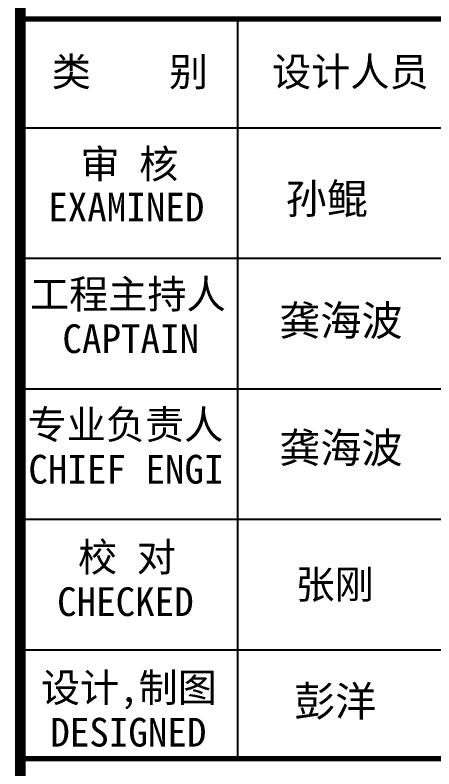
# Model space of a CAD drawing. Extents: x 69728788 to 149766163, y 20718153 to 43663798.
# Drawn here: x 74921981 to 74927739, y 21644881 to 21655234 of the extents above; entities that cross this region are included whole.
import ezdxf

# ---------------------------------------------------------------- set-up
doc = ezdxf.new("R2010")
doc.units = 0
doc.header["$LTSCALE"] = 1000
doc.header["$MEASUREMENT"] = 0
doc.layers.add('图框', color=253, linetype='CONTINUOUS')
doc.styles.add('STYLE-黑体', font='simhei.ttf')

msp = doc.modelspace()

# ---------------------------------------------------------------- linework, layer by layer
at = {"layer": '图框', "color": 0}
for p, q in [((74922055.1, 21653687.7), (74931068.9, 21653687.7)), ((74922055.1, 21653687.7), (74931068.9, 21653687.7)), ((74922055.1, 21651894.9), (74931068.9, 21651894.9)), ((74922055.1, 21650102.1), (74931068.9, 21650102.1)), ((74922055.1, 21648309.3), (74931068.9, 21648309.3)), ((74922055.1, 21646516.5), (74931068.9, 21646516.5))]:
    msp.add_line(p, q, dxfattribs=at)
at = {"layer": '图框', "color": 4, "const_width": 147.9}
msp.add_lwpolyline([(74922055.1, 21668308.9), (74922055.1, 21608308.9)], dxfattribs=at)
at = {"layer": '图框', "color": 0, "const_width": 75}
msp.add_lwpolyline([(74922055.1, 21655181.7), (74931068.9, 21655181.7), (74931068.9, 21639942.9), (74922055.1, 21639942.9)], close=True, dxfattribs=at)
at = {"layer": '图框', "color": 0}
for points in [[(74925043.1, 21653687.7), (74925043.1, 21655181.7)], [(74925043.1, 21645022.5), (74925043.1, 21653687.7)]]:
    msp.add_lwpolyline(points, dxfattribs=at)
at = {"layer": '图框', "color": 0, "const_width": 75}
msp.add_lwpolyline([(74922055.1, 21645022.5), (74931068.9, 21645022.5)], dxfattribs=at)

# ---------------------------------------------------------------- texts
at = {"layer": '图框', "color": 0, "style": 'STYLE-黑体'}
for s, p in [('类    别 ', (74922486, 21654259)), ('设计人员', (74925513.8, 21654259)), ('审 核', (74922880.1, 21652991.9)), ('EXAMINED ', (74922436.6, 21652399.6)), ('工程主持人', (74922186.2, 21651205)), ('CAPTAIN', (74922632.4, 21650592.5)), ('专业负责人', (74922152.6, 21649412.2)), ('CHIEF ENGI', (74922164.2, 21648799.7)), ('校 对', (74922846.6, 21647593.3)), ('CHECKED  ', (74922558.8, 21646980.7)), ('设计,制图', (74922336.2, 21645800.5)), ('DESIGNED ', (74922465.2, 21645187.9))]:
    msp.add_text(s, height=394.42, dxfattribs=at).set_placement(p)
at = {"layer": '图框', "color": 4, "style": 'STYLE-黑体'}
for s, height, p in [('孙鲲', 414.14, (74925701.3, 21652504.7)), ('龚海波', 414.14, (74925612.7, 21650830.9)), ('龚海波', 414.14, (74925612.7, 21649083)), ('张刚', 394.42, (74925836.5, 21647217.8)), ('彭洋', 414.14, (74925816.3, 21645603.2))]:
    msp.add_text(s, height=height, dxfattribs=at).set_placement(p)

doc.saveas('drawing.dxf')
